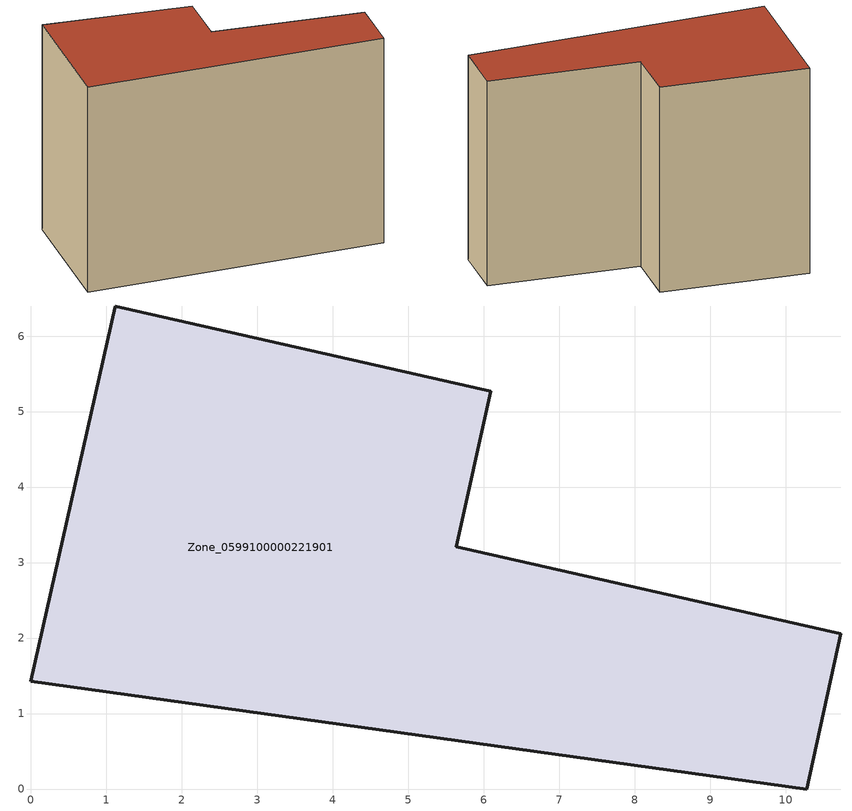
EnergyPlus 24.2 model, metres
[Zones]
Zone_0599100000221901
 floor ground (C_G): 0,1.43 1.12,6.4 6.09,5.27 5.64,3.21 10.73,2.06 10.28,0 z0.04
 wall outside (C_F): 1.12,6.4 0,1.43 10.28,0 10.73,2.06 5.64,3.21 6.09,5.27 1.12,6.4 z0.04:7.37
 roof outside (C_R): 0,1.43 10.28,0 10.73,2.06 5.64,3.21 6.09,5.27 1.12,6.4 z7.37
[BUILDING]
Pand.0599100000221901: North Axis=0; Terrain=City; Loads Convergence Tolerance Value=0.04; Temperature Convergence Tolerance Value=0.4; Solar Distribution=FullExterior; Maximum Number of Warmup Days=25; Minimum Number of Warmup Days=1
[Site:Location]
Rotterdam.The.Hague.AP_ZH_NLD Design_Conditions: Latitude=51.96; Longitude=4.45; Time Zone=1; Elevation=-4.5
[SITE:GROUNDTEMPERATURE:BUILDINGSURFACE]
18, 18, 18, 18, 18, 18, 18, 18, 18, 18, 18, 18
[MATERIAL] Thermal Absorptance=0.9; Solar Absorptance=0.7; Visible Absorptance=0.7
Name | Roughness | Thickness | Conductivity | Density | Specific Heat
G.TC.1946 | MediumSmooth | 0.15 | 1 | 540 | 1210
F.TC.1946 | Rough | 0.3 | 0.857143 | 1920 | 840
R.TC.1946 | MediumRough | 0.2 | 0.909091 | 1500 | 1000
[CONSTRUCTION]
C_G: G.TC.1946
C_F: F.TC.1946
C_R: R.TC.1946
[ZONE]
Zone_0599100000221901: Type=1; Multiplier=1; Ceiling Height=Autocalculate; Volume=Autocalculate; Floor Area=autocalculate; Part of Total Floor Area=Yes
[ZONEINFILTRATION:DESIGNFLOWRATE]
Infil_Zone_0599100000221901: Zone or ZoneList or Space or SpaceList=Zone_0599100000221901; Schedule=AlwaysOn; Design Flow Rate Calculation Method=Flow/Area; Flow Rate per Floor Area=0.003; Constant Term Coefficient=1; Temperature Term Coefficient=0; Velocity Term Coefficient=0; Velocity Squared Term Coefficient=0
[HVACTEMPLATE:ZONE:IDEALLOADSAIRSYSTEM]
Zone_0599100000221901: Maximum Heating Supply Air Temperature=50; Minimum Cooling Supply Air Temperature=13; Maximum Heating Supply Air Humidity Ratio=0.0156; Minimum Cooling Supply Air Humidity Ratio=0.0077; Heating Limit=NoLimit; Cooling Limit=NoLimit; Dehumidification Control Type=ConstantSensibleHeatRatio; Cooling Sensible Heat Ratio=0.7; Dehumidification Setpoint=60; Humidification Control Type=None; Humidification Setpoint=30; Outdoor Air Method=None; Outdoor Air Flow Rate per Person=0.00944; Outdoor Air Flow Rate per Zone Floor Area=0; Outdoor Air Flow Rate per Zone=0; Demand Controlled Ventilation Type=None; Outdoor Air Economizer Type=NoEconomizer; Heat Recovery Type=None; Sensible Heat Recovery Effectiveness=0.7; Latent Heat Recovery Effectiveness=0.65
[ZONECONTROL:THERMOSTAT]
ThermostatControl_Zone_0599100000221901: Zone or ZoneList=Zone_0599100000221901; Control Type Schedule=DualSetpointControlType; Control 1=Thermostat_Zone_0599100000221901; Temperature Difference Between Cutout And Setpoint=0
[THERMOSTATSETPOINT:DUALSETPOINT]
Thermostat_Zone_0599100000221901: Heating Setpoint Temperature Schedule=HeatingSetpoint_Zone_0599100000221901; Cooling Setpoint Temperature Schedule=CoolingSetpoint_Zone_0599100000221901
[SCHEDULE:COMPACT]
HeatingSetpoint_Zone_0599100000221901: Through: 12/31, For: AllDays, Until: 24:00, 21
CoolingSetpoint_Zone_0599100000221901: Through: 12/31, For: AllDays, Until: 24:00, 24
DualSetpointControlType: Through: 12/31, For: AllDays, Until: 24:00, 4
AlwaysOn: Through: 12/31, For: AllDays, Until: 24:00, 1
